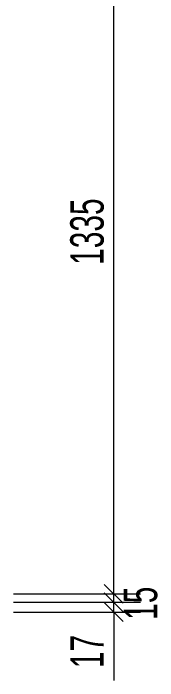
# Model space of a CAD drawing. Header units: millimetres. Extents: x 48 to 11980, y 100 to 8500.
# Drawn here: x 9656 to 9915, y 1879 to 3075 of the extents above; entities that cross this region are included whole.
import ezdxf

# ---------------------------------------------------------------- set-up
doc = ezdxf.new("R2010")
doc.units = ezdxf.units.MM
doc.linetypes.add('XKITLINE00', pattern=[0])
doc.layers.add('Z-DIMENSIONS', color=1, linetype='Continuous', lineweight=0)
doc.styles.add('romsim', font='ARIAL.TTF')

# ---------------------------------------------------------------- blocks, each defined once
blk = doc.blocks.new('*A67')
at = {"layer": 'Z-DIMENSIONS', "color": 3, "linetype": 'XKITLINE00', "lineweight": 0}
for p, q in [((9819, 2036.4), (9852.9, 2002.5)), ((9656, 2019.4), (9884, 2019.4)), ((9819, 2019), (9852.9, 1985)), ((9836, 2002), (9836, 2019.4)), ((9656, 2002), (9884, 2002)), ((9836, 2002), (9836, 1879.1)), ((9836, 2002), (9836, 1879.1))]:
    blk.add_line(p, q, dxfattribs=at)
at = {"layer": 'Z-DIMENSIONS', "color": 7}
for p in [(9836, 2019.4), (9836, 2002)]:
    blk.add_point(p, dxfattribs=at)
at = {"layer": 'Z-DIMENSIONS', "color": 7, "style": 'romsim', "width": 0.6375}
blk.add_text('17', height=60, rotation=90.0002, dxfattribs=at).set_placement((9818, 1901.6))
blk = doc.blocks.new('*A68')
at = {"layer": 'Z-DIMENSIONS', "color": 3, "linetype": 'XKITLINE00', "lineweight": 0}
for p, q in [((9819, 2051.5), (9852.9, 2017.6)), ((9656, 2034.5), (9884, 2034.5)), ((9819, 2036.4), (9852.9, 2002.5)), ((9836, 2019.4), (9836, 2034.5)), ((9656, 2019.4), (9884, 2019.4))]:
    blk.add_line(p, q, dxfattribs=at)
at = {"layer": 'Z-DIMENSIONS', "color": 7}
for p in [(9836, 2034.5), (9836, 2019.4)]:
    blk.add_point(p, dxfattribs=at)
at = {"layer": 'Z-DIMENSIONS', "color": 7, "style": 'romsim', "width": 0.6375}
blk.add_text('15', height=60, rotation=90.0002, dxfattribs=at).set_placement((9914, 1988))
blk = doc.blocks.new('*A69')
at = {"layer": 'Z-DIMENSIONS', "color": 3, "linetype": 'XKITLINE00', "lineweight": 0}
for p, q in [((9836, 2034.5), (9836, 3369.5)), ((9819, 2051.5), (9852.9, 2017.6)), ((9656, 2034.5), (9884, 2034.5))]:
    blk.add_line(p, q, dxfattribs=at)
at = {"layer": 'Z-DIMENSIONS', "color": 7}
blk.add_point((9836, 2034.5), dxfattribs=at)
at = {"layer": 'Z-DIMENSIONS', "color": 7, "style": 'romsim', "width": 0.6375}
blk.add_text('1335', height=60, rotation=90.0002, dxfattribs=at).set_placement((9818, 2624.1))

msp = doc.modelspace()

# ---------------------------------------------------------------- block references
at = {"lineweight": 0}
for name in ['*A69', '*A68', '*A67']:
    msp.add_blockref(name, (0, 0), dxfattribs=at)

doc.saveas('drawing.dxf')
